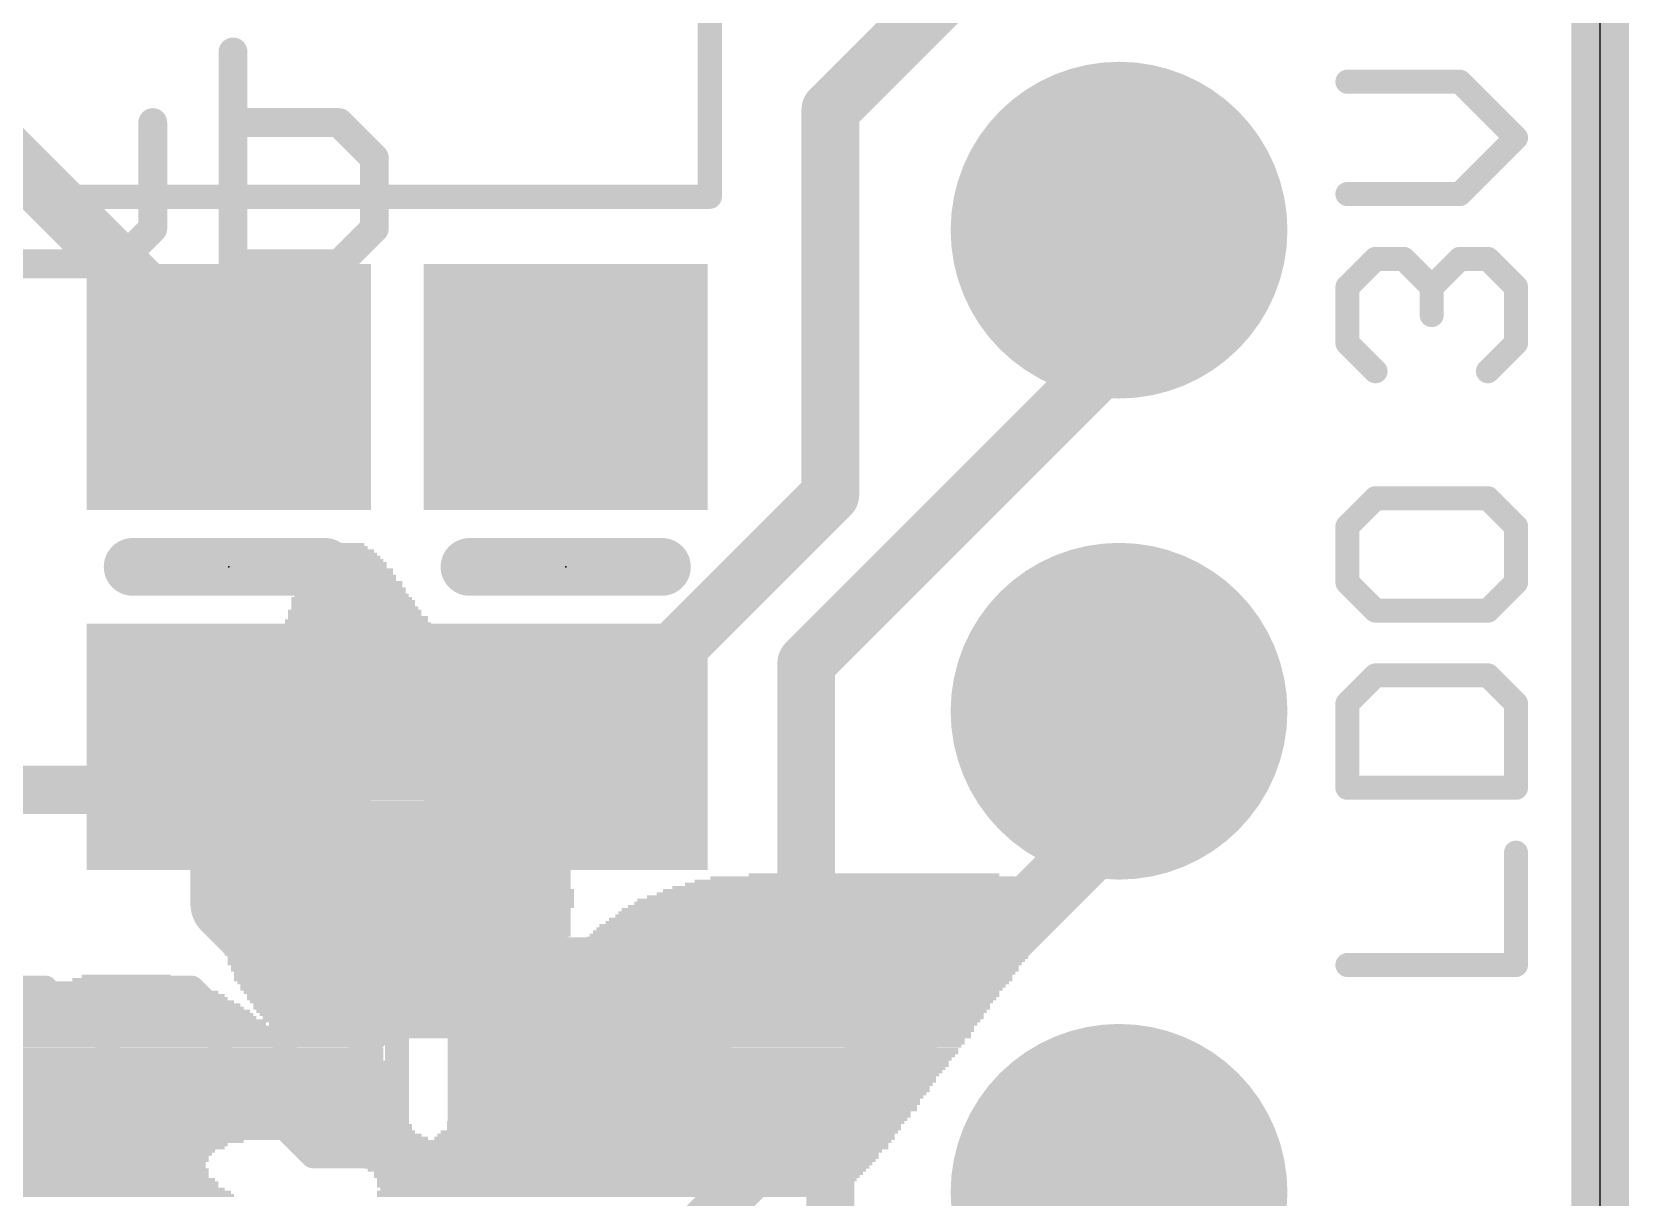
# Model space of a CAD drawing. Extents: x -0.2 to 25.6, y -0.2 to 38.2.
# Drawn here: x 17.12 to 25.55, y 8.86 to 15.02 of the extents above; entities that cross this region are included whole.
import ezdxf

# ---------------------------------------------------------------- set-up
doc = ezdxf.new("R2010")
doc.units = 0
for name, color, linetype in [('1', 12, 'CONTINUOUS'), ('16', 132, 'CONTINUOUS'), ('17', 110, 'CONTINUOUS'), ('20', 53, 'CONTINUOUS'), ('21', 40, 'CONTINUOUS'), ('22', 6, 'CONTINUOUS'), ('23', 53, 'CONTINUOUS')]:
    doc.layers.add(name, color=color, linetype=linetype)

# ---------------------------------------------------------------- blocks, each defined once
blk = doc.blocks.new('RECT')
blk.add_solid([(-0.5, -0.5), (0.5, -0.5), (-0.5, 0.5), (0.5, 0.5)])
blk = doc.blocks.new('ROUNDP')
at = {"const_width": 0.5}
blk.add_lwpolyline([(0, -0.25, 1), (0, 0.25, 1), (0, -0.25)], format="xyb", dxfattribs=at)

msp = doc.modelspace()

# ---------------------------------------------------------------- linework, layer by layer
at = {"layer": '1'}
for points, const_width in [([(25.4, 32.512), (25.4, 0)], 0.3048), ([(21.336, 14.605), (22.86, 16.129)], 0.3048), ([(15.875, 15.494), (18.161, 13.208)], 0.3048), ([(21.336, 12.573), (21.336, 14.605)], 0.3048), ([(22.86, 13.97), (22.606, 13.97)], 0.3048), ([(22.606, 13.97), (22.6586, 13.9174)], 0.3048), ([(22.733, 13.7378), (22.733, 13.208)], 0.3048), ([(18.161, 13.208), (18.161, 13.142)], 0.3048), ([(22.733, 13.208), (21.209, 11.684)], 0.3048), ([(20.132, 11.369), (21.336, 12.573)], 0.3048), ([(21.209, 11.684), (21.209, 10.414)], 0.3048), ([(22.86, 10.795), (22.86, 11.43)], 0.254), ([(20.066, 11.369), (19.939, 11.242)], 0.254), ([(20.132, 11.369), (20.066, 11.369)], 0.254), ([(18.161, 11.242), (18.161, 10.414)], 0.4064), ([(17.934, 11.015), (18.161, 11.242)], 0.254), ([(16.51, 11.015), (17.934, 11.015)], 0.254), ([(21.336, 9.271), (22.86, 10.795)], 0.254), ([(18.161, 10.414), (18.669, 9.906)], 0.4064), ([(21.209, 10.414), (20.701, 9.906)], 0.3048), ([(18.669, 9.906), (20.066, 9.906)], 0.4064), ([(20.066, 9.906), (20.066, 9.586)], 0.4064), ([(20.701, 9.906), (20.066, 9.906)], 0.3048), ([(21.336, 6.35), (21.336, 9.271)], 0.254)]:
    msp.add_lwpolyline(points, dxfattribs=dict(at, const_width=const_width))
for points, const_width in [([(21.4122, 14.605, 1), (21.2598, 14.605)], 0.1524), ([(21.2821, 14.6589, 1), (21.3899, 14.5511)], 0.1524), ([(22.606, 14.0462, 1), (22.606, 13.8938)], 0.1524), ([(22.6599, 14.0239, 1), (22.5521, 13.9161)], 0.1524), ([(22.86, 13.8938, 1), (22.86, 14.0462)], 0.1524), ([(22.733, 13.7378, 0.1989), (22.6586, 13.9174)], 0.3048), ([(22.7125, 13.9713, 1), (22.6047, 13.8635)], 0.1524), ([(22.6047, 13.8635, 1), (22.7125, 13.9713)], 0.1524), ([(22.8092, 13.7378, 1), (22.6568, 13.7378)], 0.1524), ([(22.6568, 13.7378, 1), (22.8092, 13.7378)], 0.1524), ([(18.2372, 13.208, 1), (18.0848, 13.208)], 0.1524), ([(18.1071, 13.1541, 1), (18.2149, 13.2619)], 0.1524), ([(22.7869, 13.1541, 1), (22.6791, 13.2619)], 0.1524), ([(22.6568, 13.208, 1), (22.8092, 13.208)], 0.1524), ([(18.0848, 13.142, 1), (18.2372, 13.142)], 0.1524), ([(21.2598, 12.573, 1), (21.4122, 12.573)], 0.1524), ([(21.3899, 12.5191, 1), (21.2821, 12.6269)], 0.1524), ([(21.2852, 11.684, 1), (21.1328, 11.684)], 0.1524), ([(21.1551, 11.7379, 1), (21.2629, 11.6301)], 0.1524), ([(22.9235, 11.43, 1), (22.7965, 11.43)], 0.127), ([(20.066, 11.4325, 1), (20.066, 11.3055)], 0.127), ([(20.1109, 11.3241, 1), (20.0211, 11.4139)], 0.127), ([(20.0781, 11.4229, 1), (20.1859, 11.3151)], 0.1524), ([(20.132, 11.3055, 1), (20.132, 11.4325)], 0.127), ([(18.2626, 11.242, 1), (18.0594, 11.242)], 0.2032), ([(18.2059, 11.1971, 1), (18.1161, 11.2869)], 0.127), ([(19.8941, 11.2869, 1), (19.9839, 11.1971)], 0.127), ([(17.934, 10.9515, 1), (17.934, 11.0785)], 0.127), ([(17.8891, 11.0599, 1), (17.9789, 10.9701)], 0.127), ([(22.9049, 10.7501, 1), (22.8151, 10.8399)], 0.127), ([(22.7965, 10.795, 1), (22.9235, 10.795)], 0.127), ([(18.2328, 10.4858, 1), (18.0892, 10.3422)], 0.2032), ([(21.2629, 10.3601, 1), (21.1551, 10.4679)], 0.1524), ([(18.0594, 10.414, 1), (18.2626, 10.414)], 0.2032), ([(21.1328, 10.414, 1), (21.2852, 10.414)], 0.1524), ([(18.669, 10.0076, 1), (18.669, 9.8044)], 0.2032), ([(18.5972, 9.8342, 1), (18.7408, 9.9778)], 0.2032), ([(20.1676, 9.906, 1), (19.9644, 9.906)], 0.2032), ([(20.066, 9.9822, 1), (20.066, 9.8298)], 0.1524), ([(20.066, 9.8044, 1), (20.066, 10.0076)], 0.2032), ([(20.6471, 9.9599, 1), (20.7549, 9.8521)], 0.1524), ([(20.701, 9.8298, 1), (20.701, 9.9822)], 0.1524), ([(19.9644, 9.586, 1), (20.1676, 9.586)], 0.2032), ([(21.3995, 9.271, 1), (21.2725, 9.271)], 0.127), ([(21.2911, 9.3159, 1), (21.3809, 9.2261)], 0.127)]:
    msp.add_lwpolyline(points, format="xyb", dxfattribs=dict(at, const_width=const_width))
at = {"layer": '16'}
for points, const_width in [([(25.4, 32.512), (25.4, 0)], 0.3048), ([(22.86, 11.4082), (22.86, 11.43)], 0.254), ([(22.86, 10.922), (22.86, 11.43)], 0.254), ([(20.193, 8.255), (22.86, 10.922)], 0.254)]:
    msp.add_lwpolyline(points, dxfattribs=dict(at, const_width=const_width))
for points, const_width in [([(22.9235, 11.43, 1), (22.7965, 11.43)], 0.127), ([(22.9235, 11.43, 1), (22.7965, 11.43)], 0.127), ([(22.7856, 11.2286, 0.1989), (22.86, 11.4082)], 0.254), ([(22.9235, 11.4082, 1), (22.7965, 11.4082)], 0.127), ([(22.7965, 11.4082, 1), (22.9235, 11.4082)], 0.127), ([(22.7407, 11.2735, 1), (22.8305, 11.1837)], 0.127), ([(22.9049, 10.8771, 1), (22.8151, 10.9669)], 0.127), ([(22.7965, 10.922, 1), (22.9235, 10.922)], 0.127)]:
    msp.add_lwpolyline(points, format="xyb", dxfattribs=dict(at, const_width=const_width))
at = {"layer": '20'}
msp.add_line((25.4, 2.54), (25.4, 35.56), dxfattribs=at)
at = {"layer": '21'}
for points, const_width in [([(20.7, 38.146), (20.7, 14.146)], 0.127), ([(24.6589, 14.7537), (24.0657, 14.7537)], 0.127), ([(24.9555, 14.4571), (24.6589, 14.7537)], 0.127), ([(24.6589, 14.1605), (24.9555, 14.4571)], 0.127), ([(20.7, 14.146), (4.7, 14.146)], 0.127), ([(24.0657, 14.1605), (24.6589, 14.1605)], 0.127), ([(24.0657, 13.6699), (24.214, 13.8182)], 0.127), ([(24.214, 13.8182), (24.3623, 13.8182)], 0.127), ([(24.3623, 13.8182), (24.5106, 13.6699)], 0.127), ([(24.5106, 13.6699), (24.6589, 13.8182)], 0.127), ([(24.6589, 13.8182), (24.8072, 13.8182)], 0.127), ([(24.8072, 13.8182), (24.9555, 13.6699)], 0.127), ([(24.0657, 13.3733), (24.0657, 13.6699)], 0.127), ([(24.5106, 13.6699), (24.5106, 13.5216)], 0.127), ([(24.9555, 13.6699), (24.9555, 13.3733)], 0.127), ([(24.214, 13.225), (24.0657, 13.3733)], 0.127), ([(24.9555, 13.3733), (24.8072, 13.225)], 0.127), ([(24.214, 12.5544), (24.0657, 12.4061)], 0.127), ([(24.8072, 12.5544), (24.214, 12.5544)], 0.127), ([(24.9555, 12.4061), (24.8072, 12.5544)], 0.127), ([(24.0657, 12.4061), (24.0657, 12.1096)], 0.127), ([(24.9555, 12.1096), (24.9555, 12.4061)], 0.127), ([(18.669, 12.192), (17.653, 12.192)], 0.3048), ([(20.447, 12.192), (19.431, 12.192)], 0.3048), ([(24.0657, 12.1096), (24.214, 11.9613)], 0.127), ([(24.8072, 11.9613), (24.9555, 12.1096)], 0.127), ([(24.214, 11.9613), (24.8072, 11.9613)], 0.127), ([(24.214, 11.6189), (24.0657, 11.4706)], 0.127), ([(24.8072, 11.6189), (24.214, 11.6189)], 0.127), ([(24.9555, 11.4706), (24.8072, 11.6189)], 0.127), ([(24.0657, 11.4706), (24.0657, 11.0257)], 0.127), ([(24.9555, 11.0257), (24.9555, 11.4706)], 0.127), ([(24.0657, 11.0257), (24.9555, 11.0257)], 0.127), ([(24.9555, 10.0902), (24.9555, 10.6834)], 0.127), ([(24.0657, 10.0902), (24.9555, 10.0902)], 0.127), ([(16.8967, 9.9703), (17.1932, 9.9703)], 0.127), ([(17.6686, 9.9703), (17.5203, 9.822)], 0.127), ([(17.9652, 9.9703), (17.6686, 9.9703)], 0.127), ([(18.1135, 9.822), (17.9652, 9.9703)], 0.127), ([(18.4559, 9.822), (18.6041, 9.9703)], 0.127), ([(18.6041, 9.9703), (18.9007, 9.9703)], 0.127), ([(18.9007, 9.9703), (19.049, 9.822)], 0.127), ([(17.5203, 9.822), (17.5203, 9.2288)], 0.127), ([(18.1135, 9.2288), (18.1135, 9.822)], 0.127), ([(18.4559, 9.2288), (18.4559, 9.822)], 0.127), ([(18.4559, 9.2288), (19.049, 9.822)], 0.127), ([(19.049, 9.822), (19.049, 9.2288)], 0.127), ([(17.5203, 9.2288), (17.6686, 9.0805)], 0.127), ([(17.9652, 9.0805), (18.1135, 9.2288)], 0.127), ([(18.6041, 9.0805), (18.4559, 9.2288)], 0.127), ([(19.049, 9.2288), (18.9007, 9.0805)], 0.127), ([(16.8967, 9.0805), (17.1932, 9.0805)], 0.127), ([(17.6686, 9.0805), (17.9652, 9.0805)], 0.127), ([(18.9007, 9.0805), (18.6041, 9.0805)], 0.127)]:
    msp.add_lwpolyline(points, dxfattribs=dict(at, const_width=const_width))
for points, const_width in [([(24.0657, 14.7854, 1), (24.0657, 14.7219)], 0.0635), ([(24.6814, 14.7761, 1), (24.6365, 14.7312)], 0.0635), ([(24.6589, 14.7219, 1), (24.6589, 14.7854)], 0.0635), ([(24.978, 14.4346, 1), (24.933, 14.4795)], 0.0635), ([(24.933, 14.4346, 1), (24.978, 14.4795)], 0.0635), ([(20.6683, 14.146, 1), (20.7317, 14.146)], 0.0635), ([(20.7, 14.1143, 1), (20.7, 14.1778)], 0.0635), ([(24.0657, 14.1923, 1), (24.0657, 14.1288)], 0.0635), ([(24.6365, 14.183, 1), (24.6814, 14.138)], 0.0635), ([(24.6589, 14.1288, 1), (24.6589, 14.1923)], 0.0635), ([(24.214, 13.8499, 1), (24.214, 13.7864)], 0.0635), ([(24.2365, 13.7957, 1), (24.1916, 13.8406)], 0.0635), ([(24.3848, 13.8406, 1), (24.3399, 13.7957)], 0.0635), ([(24.3623, 13.7864, 1), (24.3623, 13.8499)], 0.0635), ([(24.6589, 13.8499, 1), (24.6589, 13.7864)], 0.0635), ([(24.6814, 13.7957, 1), (24.6365, 13.8406)], 0.0635), ([(24.8297, 13.8406, 1), (24.7848, 13.7957)], 0.0635), ([(24.8072, 13.7864, 1), (24.8072, 13.8499)], 0.0635), ([(24.0975, 13.6699, 1), (24.034, 13.6699)], 0.0635), ([(24.0433, 13.6923, 1), (24.0882, 13.6474)], 0.0635), ([(24.5424, 13.6699, 1), (24.4789, 13.6699)], 0.0635), ([(24.4882, 13.6923, 1), (24.5331, 13.6474)], 0.0635), ([(24.4882, 13.6474, 1), (24.5331, 13.6923)], 0.0635), ([(24.9872, 13.6699, 1), (24.9238, 13.6699)], 0.0635), ([(24.933, 13.6474, 1), (24.978, 13.6923)], 0.0635), ([(24.4789, 13.5216, 1), (24.5424, 13.5216)], 0.0635), ([(24.0882, 13.3957, 1), (24.0433, 13.3508)], 0.0635), ([(24.978, 13.3508, 1), (24.933, 13.3957)], 0.0635), ([(24.034, 13.3733, 1), (24.0975, 13.3733)], 0.0635), ([(24.9238, 13.3733, 1), (24.9872, 13.3733)], 0.0635), ([(24.1916, 13.2025, 1), (24.2365, 13.2474)], 0.0635), ([(24.7848, 13.2474, 1), (24.8297, 13.2025)], 0.0635), ([(24.214, 12.5862, 1), (24.214, 12.5227)], 0.0635), ([(24.2365, 12.532, 1), (24.1916, 12.5769)], 0.0635), ([(24.8297, 12.5769, 1), (24.7848, 12.532)], 0.0635), ([(24.8072, 12.5227, 1), (24.8072, 12.5862)], 0.0635), ([(24.0975, 12.4061, 1), (24.034, 12.4061)], 0.0635), ([(24.0433, 12.4286, 1), (24.0882, 12.3837)], 0.0635), ([(24.9872, 12.4061, 1), (24.9238, 12.4061)], 0.0635), ([(24.933, 12.3837, 1), (24.978, 12.4286)], 0.0635), ([(17.653, 12.2682, 1), (17.653, 12.1158)], 0.1524), ([(18.669, 12.1158, 1), (18.669, 12.2682)], 0.1524), ([(19.431, 12.2682, 1), (19.431, 12.1158)], 0.1524), ([(20.447, 12.1158, 1), (20.447, 12.2682)], 0.1524), ([(24.0882, 12.132, 1), (24.0433, 12.0871)], 0.0635), ([(24.034, 12.1096, 1), (24.0975, 12.1096)], 0.0635), ([(24.9238, 12.1096, 1), (24.9872, 12.1096)], 0.0635), ([(24.978, 12.0871, 1), (24.933, 12.132)], 0.0635), ([(24.214, 11.993, 1), (24.214, 11.9295)], 0.0635), ([(24.1916, 11.9388, 1), (24.2365, 11.9837)], 0.0635), ([(24.7848, 11.9837, 1), (24.8297, 11.9388)], 0.0635), ([(24.8072, 11.9295, 1), (24.8072, 11.993)], 0.0635), ([(24.214, 11.6507, 1), (24.214, 11.5872)], 0.0635), ([(24.2365, 11.5965, 1), (24.1916, 11.6414)], 0.0635), ([(24.8297, 11.6414, 1), (24.7848, 11.5965)], 0.0635), ([(24.8072, 11.5872, 1), (24.8072, 11.6507)], 0.0635), ([(24.0975, 11.4706, 1), (24.034, 11.4706)], 0.0635), ([(24.0433, 11.4931, 1), (24.0882, 11.4482)], 0.0635), ([(24.9872, 11.4706, 1), (24.9238, 11.4706)], 0.0635), ([(24.933, 11.4482, 1), (24.978, 11.4931)], 0.0635), ([(24.0657, 11.0575, 1), (24.0657, 10.994)], 0.0635), ([(24.034, 11.0257, 1), (24.0975, 11.0257)], 0.0635), ([(24.9238, 11.0257, 1), (24.9872, 11.0257)], 0.0635), ([(24.9555, 10.994, 1), (24.9555, 11.0575)], 0.0635), ([(24.9872, 10.6834, 1), (24.9238, 10.6834)], 0.0635), ([(24.0657, 10.122, 1), (24.0657, 10.0585)], 0.0635), ([(24.9238, 10.0902, 1), (24.9872, 10.0902)], 0.0635), ([(24.9555, 10.0585, 1), (24.9555, 10.122)], 0.0635), ([(17.1932, 9.9385, 1), (17.1932, 10.002)], 0.0635), ([(17.6686, 10.002, 1), (17.6686, 9.9385)], 0.0635), ([(17.6911, 9.9478, 1), (17.6462, 9.9927)], 0.0635), ([(17.9877, 9.9927, 1), (17.9428, 9.9478)], 0.0635), ([(17.9652, 9.9385, 1), (17.9652, 10.002)], 0.0635), ([(18.6041, 10.002, 1), (18.6041, 9.9385)], 0.0635), ([(18.6266, 9.9478, 1), (18.5817, 9.9927)], 0.0635), ([(18.9232, 9.9927, 1), (18.8783, 9.9478)], 0.0635), ([(18.9007, 9.9385, 1), (18.9007, 10.002)], 0.0635), ([(17.5521, 9.822, 1), (17.4886, 9.822)], 0.0635), ([(17.4979, 9.8444, 1), (17.5428, 9.7995)], 0.0635), ([(18.1453, 9.822, 1), (18.0818, 9.822)], 0.0635), ([(18.0911, 9.7995, 1), (18.136, 9.8444)], 0.0635), ([(18.4876, 9.822, 1), (18.4241, 9.822)], 0.0635), ([(18.4334, 9.8444, 1), (18.4783, 9.7995)], 0.0635), ([(19.0808, 9.822, 1), (19.0173, 9.822)], 0.0635), ([(19.0715, 9.7995, 1), (19.0266, 9.8444)], 0.0635), ([(19.0266, 9.7995, 1), (19.0715, 9.8444)], 0.0635), ([(17.5428, 9.2512, 1), (17.4979, 9.2063)], 0.0635), ([(18.136, 9.2063, 1), (18.0911, 9.2512)], 0.0635), ([(18.4783, 9.2512, 1), (18.4334, 9.2063)], 0.0635), ([(18.4334, 9.2512, 1), (18.4783, 9.2063)], 0.0635), ([(19.0715, 9.2063, 1), (19.0266, 9.2512)], 0.0635), ([(17.4886, 9.2288, 1), (17.5521, 9.2288)], 0.0635), ([(18.0818, 9.2288, 1), (18.1453, 9.2288)], 0.0635), ([(18.4241, 9.2288, 1), (18.4876, 9.2288)], 0.0635), ([(19.0173, 9.2288, 1), (19.0808, 9.2288)], 0.0635), ([(17.1932, 9.0488, 1), (17.1932, 9.1123)], 0.0635), ([(17.6686, 9.1123, 1), (17.6686, 9.0488)], 0.0635), ([(17.6462, 9.058, 1), (17.6911, 9.103)], 0.0635), ([(17.9428, 9.103, 1), (17.9877, 9.058)], 0.0635), ([(17.9652, 9.0488, 1), (17.9652, 9.1123)], 0.0635), ([(18.6041, 9.1123, 1), (18.6041, 9.0488)], 0.0635), ([(18.5817, 9.058, 1), (18.6266, 9.103)], 0.0635), ([(18.8783, 9.103, 1), (18.9232, 9.058)], 0.0635), ([(18.9007, 9.0488, 1), (18.9007, 9.1123)], 0.0635)]:
    msp.add_lwpolyline(points, format="xyb", dxfattribs=dict(at, const_width=const_width))
at = {"layer": '22', "const_width": 0.1524}
for points in [[(18.1828, 14.9108), (18.1828, 13.7922)], [(17.7591, 14.5379), (17.7591, 13.9786)], [(18.7421, 14.5379), (18.1828, 14.5379)], [(18.9285, 14.3515), (18.7421, 14.5379)], [(18.9285, 13.9786), (18.9285, 14.3515)], [(17.7591, 13.9786), (17.5727, 13.7922)], [(18.7421, 13.7922), (18.9285, 13.9786)], [(17.5727, 13.7922), (17.0134, 13.7922)], [(18.1828, 13.7922), (18.7421, 13.7922)]]:
    msp.add_lwpolyline(points, dxfattribs=at)
at = {"layer": '22', "const_width": 0.0762}
for points in [[(18.2209, 14.9108, 1), (18.1447, 14.9108)], [(17.7972, 14.5379, 1), (17.721, 14.5379)], [(18.1828, 14.576, 1), (18.1828, 14.4998)], [(18.769, 14.5648, 1), (18.7151, 14.511)], [(18.7421, 14.4998, 1), (18.7421, 14.576)], [(18.9666, 14.3515, 1), (18.8904, 14.3515)], [(18.9016, 14.3245, 1), (18.9554, 14.3784)], [(17.721, 13.9786, 1), (17.7972, 13.9786)], [(17.786, 13.9517, 1), (17.7322, 14.0056)], [(18.8904, 13.9786, 1), (18.9666, 13.9786)], [(18.9554, 13.9517, 1), (18.9016, 14.0056)], [(17.5457, 13.8191, 1), (17.5996, 13.7653)], [(17.5727, 13.7541, 1), (17.5727, 13.8303)], [(18.1828, 13.8303, 1), (18.1828, 13.7541)], [(18.1447, 13.7922, 1), (18.2209, 13.7922)], [(18.7151, 13.8191, 1), (18.769, 13.7653)], [(18.7421, 13.7541, 1), (18.7421, 13.8303)]]:
    msp.add_lwpolyline(points, format="xyb", dxfattribs=at)
at = {"layer": '23'}
for p in [(18.161, 12.192), (19.939, 12.192)]:
    msp.add_point(p, dxfattribs=at)

# ---------------------------------------------------------------- block references
at = {"layer": '1', "xscale": 1.3, "yscale": 1.5, "rotation": 270}
for p in [(18.161, 13.142), (19.939, 13.142), (18.161, 11.242), (19.939, 11.242), (20.066, 9.586)]:
    msp.add_blockref('RECT', p, dxfattribs=at)
at = {"layer": '17', "xscale": 1.778, "yscale": 1.778, "rotation": 180}
for p in [(22.86, 13.97), (22.86, 13.97), (22.86, 11.43), (22.86, 11.43), (22.86, 8.89), (22.86, 8.89)]:
    msp.add_blockref('ROUNDP', p, dxfattribs=at)
at = {"layer": '22', "rotation": 180}
for p, xscale, yscale in [((18.7838, 12.3099), 0.1844, 0.0167), ((18.7754, 12.2428), 0.3688, 0.0168), ((18.7838, 12.2261), 0.3856, 0.0167), ((18.7754, 12.2596), 0.3353, 0.0167), ((18.7754, 12.2763), 0.3018, 0.0168), ((18.7838, 12.2931), 0.218, 0.0168), ((18.7838, 12.159), 0.4862, 0.0168), ((18.7921, 12.1422), 0.5029, 0.0168), ((18.7922, 12.1758), 0.4694, 0.0167), ((18.7839, 12.2093), 0.4191, 0.0168), ((18.7839, 12.1925), 0.4191, 0.0168), ((18.8006, 12.0584), 0.5867, 0.0168), ((18.8006, 12.1087), 0.5532, 0.0168), ((18.8006, 12.0919), 0.5532, 0.0168), ((18.8089, 12.0752), 0.5699, 0.0167), ((18.7921, 12.1255), 0.5029, 0.0167), ((18.8089, 12.0249), 0.6371, 0.0168), ((18.8173, 12.0081), 0.6538, 0.0168), ((18.8173, 11.9914), 0.6538, 0.0167), ((18.8257, 11.9746), 0.6706, 0.0168), ((18.8089, 12.0417), 0.6035, 0.0167), ((18.8341, 11.9075), 0.7544, 0.0168), ((18.8425, 11.8908), 0.7712, 0.0167), ((18.8257, 11.9578), 0.7041, 0.0168), ((18.8257, 11.9411), 0.7041, 0.0167), ((18.8425, 11.9243), 0.7376, 0.0168), ((18.8509, 11.807), 0.8549, 0.0167), ((18.8509, 11.8572), 0.8215, 0.0168), ((18.8509, 11.8405), 0.8215, 0.0167), ((18.8592, 11.8237), 0.8382, 0.0168), ((18.8425, 11.874), 0.7712, 0.0168), ((18.8676, 11.7399), 0.922, 0.0168), ((18.876, 11.7231), 0.9388, 0.0168), ((18.8592, 11.7902), 0.8717, 0.0168), ((18.8677, 11.7734), 0.8885, 0.0168), ((18.876, 11.7567), 0.9052, 0.0167), ((18.8844, 11.6561), 1.0226, 0.0167), ((18.8928, 11.6393), 1.0394, 0.0168), ((18.876, 11.7064), 0.9723, 0.0167), ((18.876, 11.6896), 0.9723, 0.0168), ((18.8844, 11.6728), 0.989, 0.0168), ((18.9095, 11.5723), 1.1064, 0.0167), ((18.9095, 11.5555), 1.1064, 0.0168), ((18.8928, 11.6226), 1.0394, 0.0167), ((18.9012, 11.6058), 1.0561, 0.0168), ((18.9012, 11.589), 1.0561, 0.0168), ((18.9179, 11.4884), 1.1902, 0.0168), ((18.9263, 11.4717), 1.207, 0.0167), ((18.9095, 11.5387), 1.1399, 0.0168), ((18.9095, 11.522), 1.1399, 0.0167), ((18.918, 11.5052), 1.1567, 0.0168), ((18.9347, 11.3879), 1.2908, 0.0167), ((18.9347, 11.4214), 1.2573, 0.0167), ((18.9347, 11.4046), 1.2573, 0.0168), ((18.9263, 11.4549), 1.207, 0.0168), ((18.9347, 11.4381), 1.2238, 0.0168), ((18.9515, 11.3208), 1.3579, 0.0168), ((18.9515, 11.304), 1.3579, 0.0168), ((18.9431, 11.3711), 1.3076, 0.0168), ((18.9515, 11.3543), 1.3243, 0.0168), ((18.9515, 11.3376), 1.3243, 0.0167), ((18.9598, 11.237), 1.4417, 0.0167), ((18.9766, 11.2202), 1.4752, 0.0168), ((18.9598, 11.2705), 1.4082, 0.0168), ((18.9682, 11.2537), 1.425, 0.0168), ((18.9682, 11.2873), 1.3914, 0.0167), ((18.985, 11.1364), 1.5591, 0.0168), ((18.9766, 11.1699), 1.5088, 0.0168), ((18.985, 11.1532), 1.5255, 0.0167), ((18.9766, 11.2035), 1.4752, 0.0167), ((18.985, 11.1867), 1.492, 0.0168), ((18.9933, 11.0693), 1.6093, 0.0168), ((19.0018, 11.0526), 1.6261, 0.0167), ((18.985, 11.1196), 1.5591, 0.0168), ((18.9933, 11.1029), 1.5759, 0.0167), ((18.9933, 11.0861), 1.5759, 0.0168), ((18.9934, 10.9855), 1.6764, 0.0168), ((19.0018, 10.9688), 1.6931, 0.0167), ((19.0018, 11.019), 1.6597, 0.0168), ((19.0018, 11.0023), 1.6597, 0.0167), ((19.0018, 11.0358), 1.6261, 0.0168), ((19.0101, 10.9184), 1.7434, 0.0167), ((19.0101, 10.9017), 1.7434, 0.0168), ((19.0101, 10.8849), 1.7434, 0.0168), ((19.0185, 10.8681), 1.7602, 0.0167), ((19.0101, 10.952), 1.7099, 0.0168), ((19.0101, 10.9352), 1.7099, 0.0168), ((19.0101, 10.7843), 1.8105, 0.0167), ((19.0185, 10.8346), 1.7938, 0.0168), ((19.0185, 10.8178), 1.7938, 0.0167), ((19.0185, 10.8011), 1.7938, 0.0168), ((19.0185, 10.8514), 1.7602, 0.0168), ((19.0185, 10.7676), 1.8272, 0.0168), ((19.0185, 10.7508), 1.8272, 0.0168), ((19.0185, 10.734), 1.8272, 0.0167), ((19.0185, 10.7173), 1.8272, 0.0168), ((19.0269, 10.7005), 1.844, 0.0168), ((19.0269, 10.6502), 1.8776, 0.0168), ((19.0269, 10.6334), 1.8776, 0.0167), ((19.0269, 10.6167), 1.8776, 0.0168), ((19.0269, 10.6837), 1.844, 0.0167), ((19.0269, 10.667), 1.844, 0.0168), ((19.0269, 10.5999), 1.8776, 0.0168), ((19.0269, 10.5831), 1.8776, 0.0167), ((19.0269, 10.5664), 1.8776, 0.0168), ((19.0269, 10.5496), 1.8776, 0.0167), ((19.0269, 10.5329), 1.8776, 0.0168), ((21.4829, 10.5329), 1.7267, 0.0168), ((21.508, 10.5496), 1.6093, 0.0167), ((21.5667, 10.5664), 1.3243, 0.0168), ((19.0269, 10.5161), 1.8776, 0.0168), ((19.0269, 10.4993), 1.8776, 0.0167), ((19.0353, 10.4826), 1.8943, 0.0168), ((19.0353, 10.4658), 1.8943, 0.0168), ((19.0353, 10.449), 1.8943, 0.0167), ((21.3906, 10.449), 2.0452, 0.0167), ((21.4074, 10.4658), 1.9781, 0.0168), ((21.4241, 10.4826), 1.9446, 0.0168), ((21.4409, 10.4993), 1.8776, 0.0167), ((21.4661, 10.5161), 1.7937, 0.0168), ((19.0353, 10.4323), 1.8943, 0.0168), ((19.0353, 10.4155), 1.8943, 0.0168), ((19.0353, 10.3987), 1.8943, 0.0167), ((19.0269, 10.382), 1.8776, 0.0168), ((19.0269, 10.3652), 1.8776, 0.0167), ((21.3319, 10.3652), 2.2296, 0.0167), ((21.3403, 10.382), 2.2128, 0.0168), ((21.3571, 10.3987), 2.1793, 0.0167), ((21.3655, 10.4155), 2.1291, 0.0168), ((21.3739, 10.4323), 2.1123, 0.0168), ((19.0353, 10.3485), 1.8608, 0.0168), ((19.0353, 10.3317), 1.8608, 0.0168), ((19.0353, 10.3149), 1.8608, 0.0167), ((19.0353, 10.2982), 1.8608, 0.0168), ((19.0353, 10.2814), 1.8608, 0.0168), ((21.2733, 10.2814), 2.3469, 0.0168), ((21.2816, 10.2982), 2.3302, 0.0168), ((21.2984, 10.3149), 2.2966, 0.0167), ((21.3068, 10.3317), 2.2799, 0.0168), ((21.3236, 10.3485), 2.2463, 0.0168), ((19.0353, 10.2646), 1.8608, 0.0167), ((19.0353, 10.2479), 1.8608, 0.0168), ((19.0353, 10.2311), 1.8273, 0.0168), ((19.0353, 10.2144), 1.8273, 0.0167), ((19.0436, 10.1976), 1.8105, 0.0168), ((21.2146, 10.1976), 2.3972, 0.0168), ((21.2314, 10.2144), 2.3973, 0.0167), ((21.2398, 10.2311), 2.3805, 0.0168), ((21.2482, 10.2479), 2.3637, 0.0168), ((21.2649, 10.2646), 2.3637, 0.0167), ((19.0353, 10.1808), 1.7937, 0.0168), ((19.0353, 10.1641), 1.7937, 0.0167), ((19.0353, 10.1473), 1.7937, 0.0168), ((19.0353, 10.1306), 1.7602, 0.0167), ((19.0353, 10.1138), 1.7602, 0.0168), ((21.1727, 10.1306), 2.414, 0.0167), ((21.1643, 10.1138), 2.3972, 0.0168), ((21.1811, 10.1473), 2.3973, 0.0168), ((21.1978, 10.1808), 2.3972, 0.0168), ((21.1978, 10.1641), 2.3972, 0.0167), ((17.6187, 10.03), 0.4694, 0.0167), ((19.0353, 10.097), 1.7602, 0.0168), ((18.6162, 10.0803), 0.8885, 0.0167), ((18.6077, 10.0635), 0.8717, 0.0168), ((18.6078, 10.0467), 0.8382, 0.0168), ((18.6078, 10.03), 0.8382, 0.0167), ((19.5298, 10.0803), 0.7712, 0.0167), ((19.5298, 10.0635), 0.7376, 0.0168), ((19.5382, 10.0467), 0.7208, 0.0168), ((19.5465, 10.03), 0.6705, 0.0167), ((21.0973, 10.03), 2.3973, 0.0167), ((21.1224, 10.0635), 2.414, 0.0168), ((21.114, 10.0467), 2.3972, 0.0168), ((21.1392, 10.097), 2.4141, 0.0168), ((21.1308, 10.0803), 2.3973, 0.0167), ((17.5852, 9.9462), 1.0394, 0.0167), ((17.5936, 9.9629), 0.922, 0.0168), ((17.602, 9.9797), 0.8717, 0.0167), ((17.6103, 9.9964), 0.7544, 0.0168), ((17.6187, 10.0132), 0.57, 0.0168), ((18.5994, 10.0132), 0.8214, 0.0168), ((18.5994, 9.9964), 0.788, 0.0168), ((18.6078, 9.9797), 0.7712, 0.0167), ((18.6078, 9.9629), 0.7712, 0.0168), ((18.6162, 9.9462), 0.7544, 0.0167), ((20.7536, 10.0132), 3.0846, 0.0168), ((20.7536, 9.9964), 3.051, 0.0168), ((20.7536, 9.9797), 3.0175, 0.0167), ((20.7452, 9.9629), 3.0008, 0.0168), ((20.7452, 9.9462), 2.9672, 0.0167), ((17.5265, 9.8623), 1.425, 0.0168), ((17.5349, 9.8791), 1.3746, 0.0168), ((17.5517, 9.8959), 1.2741, 0.0167), ((17.5601, 9.9126), 1.1903, 0.0168), ((17.5684, 9.9294), 1.14, 0.0168), ((18.6162, 9.9294), 0.7209, 0.0168), ((18.6162, 9.9126), 0.7209, 0.0168), ((18.6245, 9.8959), 0.7041, 0.0167), ((18.633, 9.8791), 0.6873, 0.0168), ((18.633, 9.8623), 0.6873, 0.0168), ((20.7452, 9.9294), 2.9672, 0.0168), ((20.7452, 9.9126), 2.9337, 0.0168), ((20.7368, 9.8959), 2.917, 0.0167), ((20.7368, 9.8791), 2.8834, 0.0168), ((20.7368, 9.8623), 2.8834, 0.0168), ((17.4427, 9.7785), 1.8273, 0.0168), ((17.7864, 9.7953), 2.3805, 0.0167), ((17.4846, 9.812), 1.6428, 0.0168), ((17.493, 9.8288), 1.5926, 0.0168), ((17.5098, 9.8456), 1.5255, 0.0167), ((18.6413, 9.8456), 0.6706, 0.0167), ((18.6497, 9.8288), 0.6538, 0.0168), ((18.6581, 9.812), 0.637, 0.0168), ((18.6748, 9.7785), 0.6035, 0.0168), ((20.7369, 9.8456), 2.8499, 0.0167), ((20.7285, 9.8288), 2.8331, 0.0168), ((20.7285, 9.812), 2.8331, 0.0168), ((20.7201, 9.7953), 2.8163, 0.0167), ((20.7201, 9.7785), 2.7829, 0.0168), ((17.6271, 9.6947), 2.699, 0.0168), ((17.6606, 9.7115), 2.632, 0.0167), ((17.6942, 9.7282), 2.5649, 0.0168), ((17.7109, 9.745), 2.5314, 0.0167), ((17.7361, 9.7617), 2.4811, 0.0168), ((20.7117, 9.7617), 2.7661, 0.0168), ((20.7117, 9.745), 2.7661, 0.0167), ((20.7033, 9.7282), 2.7493, 0.0168), ((20.7033, 9.7115), 2.7493, 0.0167), ((20.6949, 9.6947), 2.699, 0.0168), ((17.5014, 9.6109), 2.9505, 0.0167), ((17.5265, 9.6276), 2.9002, 0.0168), ((17.5517, 9.6444), 2.8499, 0.0168), ((17.5768, 9.6612), 2.7996, 0.0167), ((17.6104, 9.6779), 2.7325, 0.0168), ((20.6949, 9.6779), 2.699, 0.0168), ((20.6865, 9.6612), 2.6822, 0.0167), ((20.6782, 9.6444), 2.6655, 0.0168), ((20.6866, 9.6276), 2.6487, 0.0168), ((20.6782, 9.6109), 2.6319, 0.0167), ((17.4344, 9.5271), 3.1181, 0.0167), ((17.4427, 9.5438), 3.1014, 0.0168), ((17.4595, 9.5606), 3.0679, 0.0167), ((17.4763, 9.5773), 3.0343, 0.0168), ((17.4762, 9.5941), 3.0008, 0.0168), ((20.6698, 9.5941), 2.6151, 0.0168), ((20.6614, 9.5773), 2.5984, 0.0168), ((20.6614, 9.5606), 2.5984, 0.0167), ((20.653, 9.5438), 2.5816, 0.0168), ((20.6447, 9.5271), 2.5649, 0.0167), ((17.426, 9.4432), 3.2019, 0.0168), ((17.4176, 9.46), 3.1851, 0.0168), ((17.4259, 9.4768), 3.1684, 0.0167), ((17.426, 9.5103), 3.1349, 0.0168), ((17.4343, 9.4935), 3.1516, 0.0168), ((20.6363, 9.5103), 2.5481, 0.0168), ((20.6279, 9.4935), 2.5313, 0.0168), ((20.6279, 9.4768), 2.5313, 0.0167), ((19.7645, 9.46), 0.8046, 0.0168), ((19.7226, 9.4432), 0.7208, 0.0168), ((21.114, 9.46), 1.5256, 0.0168), ((21.1308, 9.4432), 1.4585, 0.0168), ((17.4259, 9.3762), 3.2354, 0.0167), ((17.4259, 9.3594), 3.2354, 0.0168), ((17.426, 9.4265), 3.2019, 0.0167), ((17.426, 9.4097), 3.2019, 0.0168), ((17.4343, 9.3929), 3.2186, 0.0168), ((19.622, 9.3594), 0.5532, 0.0168), ((19.6471, 9.3762), 0.5699, 0.0167), ((19.7142, 9.4265), 0.7041, 0.0167), ((19.6891, 9.4097), 0.6538, 0.0168), ((19.6639, 9.3929), 0.6035, 0.0168), ((21.1308, 9.4265), 1.4585, 0.0167), ((21.1224, 9.3929), 1.4082, 0.0168), ((21.114, 9.3762), 1.3914, 0.0167), ((21.114, 9.3594), 1.3914, 0.0168), ((21.1308, 9.4097), 1.4249, 0.0168), ((17.4343, 9.3426), 3.2522, 0.0168), ((17.4427, 9.3259), 3.269, 0.0167), ((17.4427, 9.3091), 3.269, 0.0168), ((17.4595, 9.2924), 3.2689, 0.0167), ((17.4595, 9.2756), 3.2689, 0.0168), ((19.5717, 9.3091), 0.4862, 0.0168), ((19.555, 9.2924), 0.4527, 0.0167), ((19.5465, 9.2756), 0.4359, 0.0168), ((19.6053, 9.3426), 0.5197, 0.0168), ((19.5968, 9.3259), 0.5029, 0.0167), ((21.0721, 9.2924), 1.3746, 0.0167), ((21.0638, 9.2756), 1.3579, 0.0168), ((21.0972, 9.3259), 1.3914, 0.0167), ((21.0805, 9.3091), 1.3579, 0.0168), ((21.1056, 9.3426), 1.3746, 0.0168), ((17.4679, 9.2588), 3.2857, 0.0168), ((17.4846, 9.2421), 3.2858, 0.0167), ((17.493, 9.2253), 3.269, 0.0168), ((17.5014, 9.2085), 3.2857, 0.0168), ((17.5266, 9.1918), 3.3025, 0.0167), ((19.4627, 9.1918), 0.4023, 0.0167), ((19.4795, 9.2085), 0.4024, 0.0168), ((19.5215, 9.2588), 0.4191, 0.0168), ((19.513, 9.2421), 0.4023, 0.0167), ((19.513, 9.2253), 0.4023, 0.0168), ((20.9883, 9.1918), 1.3747, 0.0167), ((21.0051, 9.2085), 1.3747, 0.0168), ((21.0302, 9.2421), 1.3579, 0.0167), ((21.0302, 9.2253), 1.3579, 0.0168), ((21.047, 9.2588), 1.3579, 0.0168), ((17.5517, 9.175), 3.3193, 0.0168), ((17.0739, 9.1582), 2.3302, 0.0168), ((17.0488, 9.1415), 2.2129, 0.0167), ((17.0488, 9.1247), 2.1793, 0.0168), ((17.032, 9.108), 2.1123, 0.0167), ((19.0604, 9.1582), 1.14, 0.0168), ((19.1107, 9.1415), 1.0394, 0.0167), ((19.1274, 9.1247), 0.9723, 0.0168), ((19.161, 9.108), 0.9052, 0.0167), ((19.4544, 9.175), 0.4191, 0.0168), ((20.9045, 9.108), 1.4081, 0.0167), ((20.9296, 9.1247), 1.425, 0.0168), ((20.938, 9.1415), 1.4082, 0.0167), ((20.9631, 9.1582), 1.3914, 0.0168), ((20.9799, 9.175), 1.3914, 0.0168), ((17.0404, 9.0912), 2.0619, 0.0168), ((17.0404, 9.0744), 2.0285, 0.0168), ((17.0488, 9.0577), 2.0117, 0.0167), ((17.0571, 9.0409), 1.9614, 0.0168), ((17.0655, 9.0241), 1.9446, 0.0168), ((19.1778, 9.0912), 0.8382, 0.0168), ((19.1777, 9.0744), 0.8047, 0.0168), ((19.2029, 9.0577), 0.7544, 0.0167), ((19.2197, 9.0409), 0.7209, 0.0168), ((19.228, 9.0241), 0.7041, 0.0168), ((20.7955, 9.0241), 1.492, 0.0168), ((20.8123, 9.0409), 1.4919, 0.0168), ((20.8458, 9.0577), 1.4585, 0.0167), ((20.871, 9.0744), 1.4417, 0.0168), ((20.8793, 9.0912), 1.425, 0.0168), ((17.0823, 9.0074), 1.9447, 0.0167), ((17.0991, 8.9906), 1.9111, 0.0168), ((17.1074, 8.9738), 1.8944, 0.0168), ((17.1326, 8.9571), 1.9111, 0.0167), ((17.1577, 8.9403), 1.8944, 0.0168), ((19.2365, 9.0074), 0.6873, 0.0167), ((19.2616, 8.9906), 0.6706, 0.0168), ((19.27, 8.9738), 0.6873, 0.0168), ((19.2868, 8.9571), 0.6873, 0.0167), ((20.2004, 8.9403), 2.5146, 0.0168), ((20.6614, 8.9571), 1.6261, 0.0167), ((20.7033, 8.9738), 1.5758, 0.0168), ((20.7285, 8.9906), 1.5591, 0.0168), ((20.762, 9.0074), 1.5255, 0.0167), ((17.1661, 8.9235), 1.8776, 0.0168), ((17.1996, 8.9068), 1.8776, 0.0167), ((17.2248, 8.89), 1.8943, 0.0168), ((17.2416, 8.8733), 1.8943, 0.0167), ((20.192, 8.9235), 2.4978, 0.0168), ((20.1669, 8.89), 2.4475, 0.0168), ((20.1585, 8.8733), 2.4307, 0.0167), ((20.1836, 8.9068), 2.4476, 0.0167)]:
    msp.add_blockref('RECT', p, dxfattribs=dict(at, xscale=xscale, yscale=yscale))

doc.saveas('drawing.dxf')
